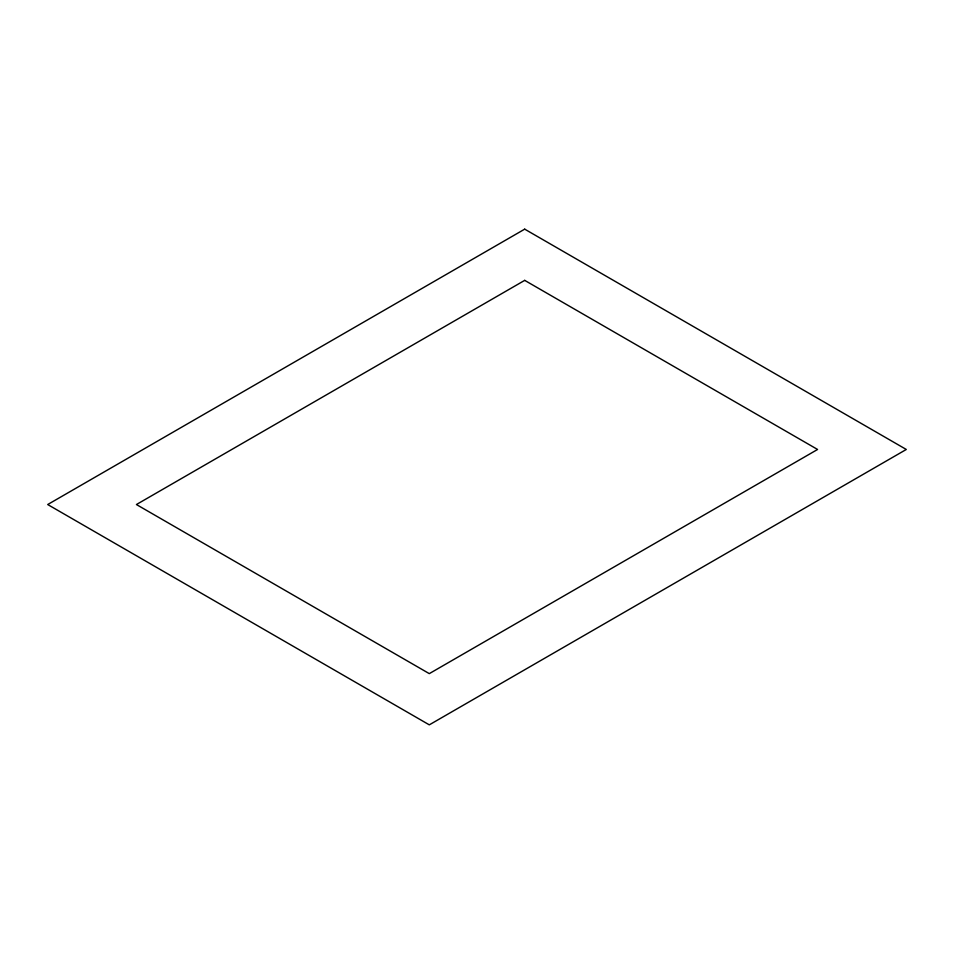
<?xml version="1.0" encoding="UTF-8"?>
<svg xmlns="http://www.w3.org/2000/svg" width="954" height="954" viewBox="0 0 954 954"><rect width="100%" height="100%" fill="white"/><g stroke="black" fill="none" stroke-linecap="round" stroke-linejoin="round"><path stroke-width="1.43" d="M524.7 229.151L47.7 504.535L429.3 724.849L906.3 449.465L524.7 229.151M524.7 280.369L136.422 504.535L429.3 673.631L817.578 449.465L524.7 280.369"/></g></svg>
